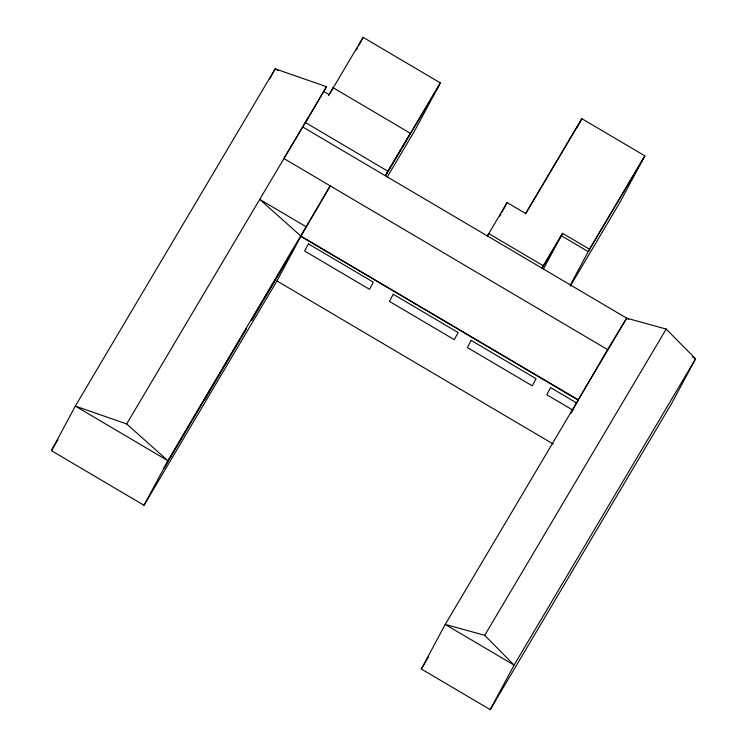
<?xml version="1.0" encoding="UTF-8"?>
<svg xmlns="http://www.w3.org/2000/svg" width="747" height="747" viewBox="0 0 747 747"><rect width="100%" height="100%" fill="white"/><g stroke="black" fill="none" stroke-linecap="round" stroke-linejoin="round"><path stroke-width="1.12" d="M571.156 413.138L578.169 400.084L300.845 236.379L276.95 280.947L144.012 505.299L51.431 450.646L75.326 406.079L275.167 68.817L326.514 86.699L305.523 122.592L387.908 171.222L385.452 175.806L438.993 85.438M269.732 78.949L275.167 68.817L278.136 70.573M626.696 318.166L445.231 624.436L421.336 668.995L490.209 709.65L671.674 403.389L695.569 358.821L666.193 329.063L626.696 318.166L607.563 349.577L283.944 158.551L308.119 117.746M332.041 89.808L333.153 87.735L410.374 133.311L409.253 135.394M356.347 49.993L357.43 47.967M358.523 45.941L363.126 37.35L440.347 82.926L415.099 130.006L387.142 177.198M144.012 505.299L167.907 460.731L330.239 185.872L300.976 236.155L578.299 399.86L607.563 349.577M499.818 216.098L500.91 214.072M501.993 212.045L507.082 202.558L525.627 213.511L581.829 118.661L644.838 155.852L619.655 202.81L570.278 286.148M576.74 128.148L581.829 118.661M570.306 285.046L589.514 249.227L562.575 233.325L543.33 265.811L542.051 268.201L561.296 235.725L588.225 251.618L643.55 158.243M543.377 269.144L562.575 233.325M490.209 709.65L514.104 665.091L695.569 358.821L692.581 357.057M51.431 450.646L57.967 439.6M126.673 423.969L167.907 460.731L75.326 406.079L126.673 423.969L326.514 86.699M333.153 87.735L329.082 94.598L323.918 91.545M328.549 95.7L363.126 37.35M387.908 171.222L410.374 133.311M386.218 174.387L440.347 82.926M507.082 202.558L487.399 235.996L488.706 233.559L543.33 265.811M525.524 213.903L580.55 121.051M589.514 249.227L644.838 155.852M421.336 668.995L428.451 656.977M484.728 635.323L514.104 665.091L445.231 624.436L484.728 635.323L666.193 329.063M303.067 127.177L628.694 319.352M306.037 226.715L259.741 199.393L300.976 236.155M576.609 402.969L550.595 387.618L546.776 394.733L572.8 410.094M276.95 280.947L553.266 444.054M167.842 461.179L164.023 468.304L205.49 397.628L167.842 461.179M208.796 392.044L204.977 399.159L246.454 328.493L208.796 392.044M255.437 313.31L251.618 320.435L293.085 249.769L255.437 313.31M308.446 243.877L304.627 251.001L369.513 289.304L373.332 282.179L308.446 243.877M393.249 294.262L389.43 301.386L454.316 339.689L458.135 332.564L393.249 294.262M471.18 340.399L467.361 347.514L532.247 385.816L536.066 378.701L471.18 340.399"/></g></svg>
